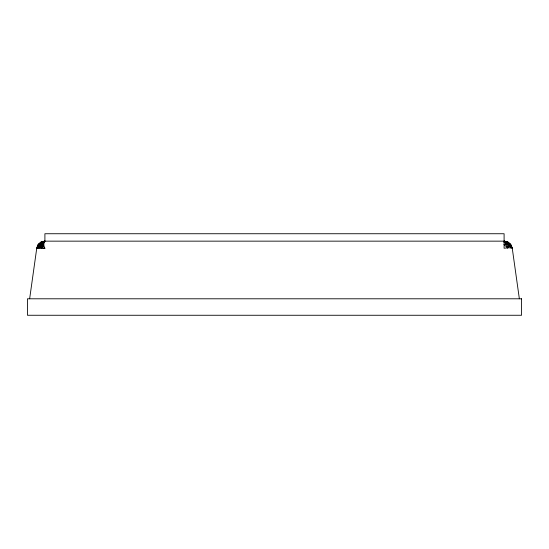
<?xml version="1.0" encoding="UTF-8"?>
<svg xmlns="http://www.w3.org/2000/svg" width="549" height="549" viewBox="0 0 549 549"><rect width="100%" height="100%" fill="white"/><g stroke="black" fill="none" stroke-linecap="round" stroke-linejoin="round"><path stroke-width="0.82" d="M36.749 248.237L37.606 247.867L38.972 244.003L44.901 241.148L41.12 242.068L38.183 244.621L36.749 248.237L41.401 247.867L42.973 244.003L44.901 241.148L44.901 233.737L504.099 233.737L504.099 248.237L507.599 247.867L507.88 242.068L504.099 241.148L44.901 241.148C40.887 241.162 37.606 244.477 36.749 248.237L29.639 298.793M38.217 245.979L38.183 244.621L39.857 244.003L41.401 247.867L43.728 245.979L44.181 241.485L42.692 241.485L38.217 245.979L38.581 247.791L39.857 244.003L41.12 242.068L44.901 241.148L40.496 242.459L37.497 245.979L37.606 247.867L44.901 248.237L42.973 244.003L41.12 242.068M510.419 247.791L511.503 245.979L509.403 245.979L507.599 247.867L506.027 244.003L504.099 242.068L508.504 242.459L510.419 247.791L512.251 248.237L510.817 244.621L510.028 244.003L506.027 244.003L504.099 244.621L507.599 247.867L510.419 247.791L510.817 244.621L507.88 242.068L504.099 241.148C508.113 241.155 511.339 244.525 512.251 248.237L519.361 298.793M39.871 247.791L41.498 245.979L41.237 244.003L43.728 245.979L39.871 247.791L41.745 242.459L43.021 241.485L44.201 242.459L41.237 244.003L37.606 247.867M507.599 247.867L509.143 244.003L506.308 241.485L504.099 242.068L510.783 245.979L512.251 248.237M507.255 242.459L507.88 242.068L510.028 244.003L510.783 245.979L509.143 244.003L504.099 242.068L505.464 241.485L507.255 242.459L507.763 244.003L509.403 245.979M504.099 244.621L507.763 244.003M40.496 242.459L44.201 242.459M38.972 244.003L42.973 244.003M41.498 245.979L43.728 245.979M41.401 247.867L44.901 248.237M509.143 244.003L511.503 245.979M38.183 244.621L38.581 247.791M521.55 298.793L27.45 298.793L27.45 315.263L521.55 315.263L521.55 298.793"/></g></svg>
